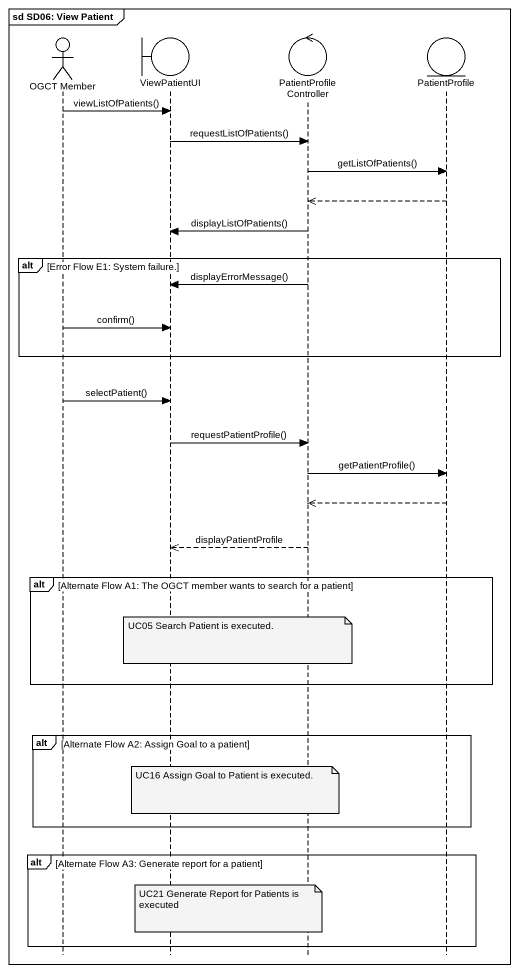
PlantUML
@startuml
mainframe sd SD06: View Patient
hide footbox
actor "OGCT Member" as OGCT_Member
boundary ViewPatientUI
control PatientProfileController
entity PatientProfile

OGCT_Member -> ViewPatientUI : viewListOfPatients()
ViewPatientUI -> PatientProfileController : requestListOfPatients()
PatientProfileController -> PatientProfile : getListOfPatients()
PatientProfile -->> PatientProfileController
PatientProfileController -> ViewPatientUI : displayListOfPatients()
alt Error Flow E1: System failure.
  PatientProfileController -> ViewPatientUI : displayErrorMessage()
  OGCT_Member -> ViewPatientUI : confirm()
end
OGCT_Member -> ViewPatientUI : selectPatient()
ViewPatientUI -> PatientProfileController : requestPatientProfile()
PatientProfileController -> PatientProfile : getPatientProfile()
PatientProfile -->> PatientProfileController
PatientProfileController -->> ViewPatientUI : displayPatientProfile
alt Alternate Flow A1: The OGCT member wants to search for a patient
  note over ViewPatientUI : UC05 Search Patient is executed.
end
alt Alternate Flow A2: Assign Goal to a patient
  note over ViewPatientUI : UC16 Assign Goal to Patient is executed.
end
alt Alternate Flow A3: Generate report for a patient
  note over ViewPatientUI : UC21 Generate Report for Patients is executed
end
@enduml
